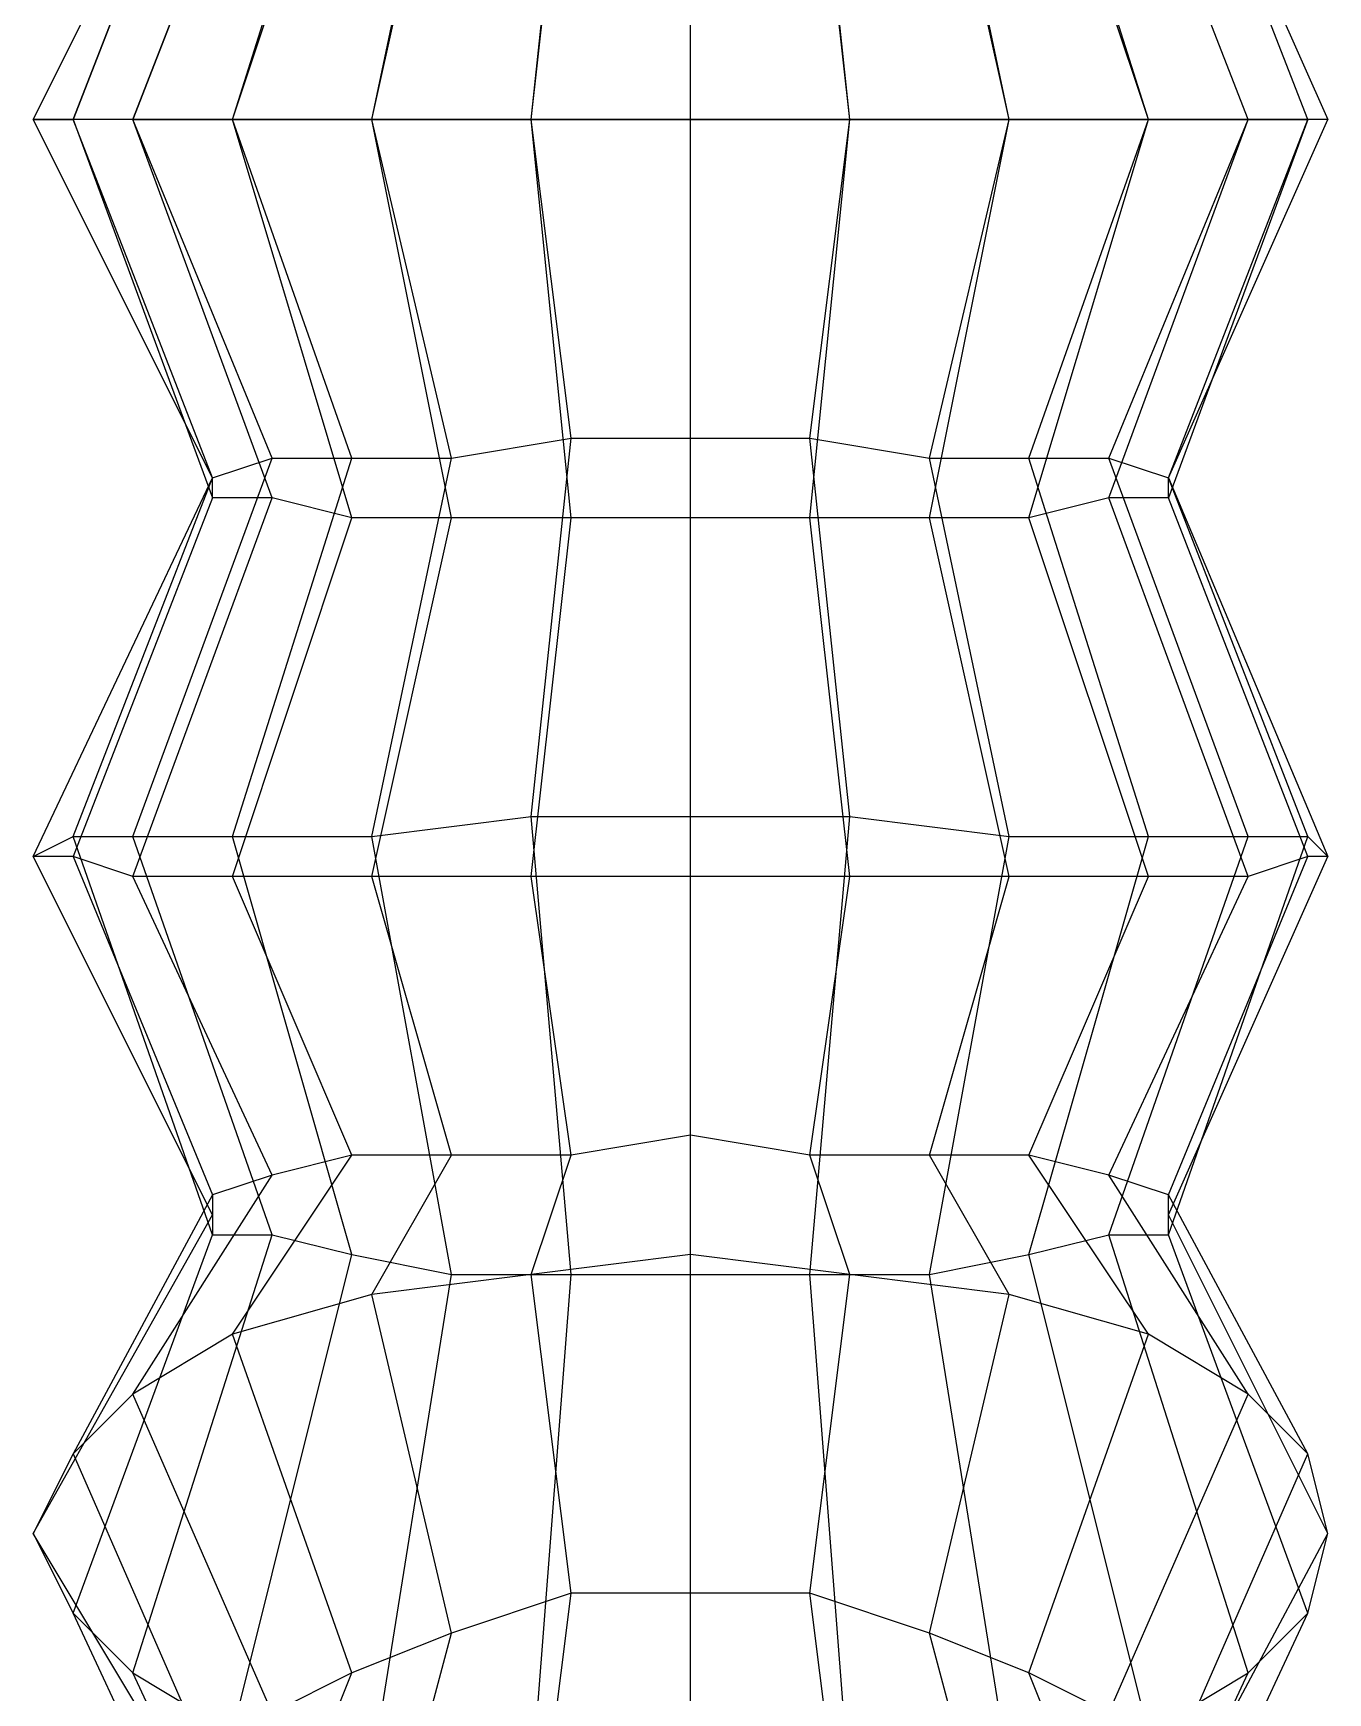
# Model space of a CAD drawing. Header units: metres. Extents: x 114 to 218, y 8 to 180.
# Drawn here: x 174.603 to 175.603, y 153.904 to 155.186 of the extents above; entities that cross this region are included whole.
import ezdxf

# ---------------------------------------------------------------- set-up
doc = ezdxf.new("R2010")
doc.units = ezdxf.units.M
doc.header["$MEASUREMENT"] = 0
doc.layers.add('M-SA2S-Flex', color=7, linetype='Continuous')

msp = doc.modelspace()

# ---------------------------------------------------------------- linework, layer by layer
at = {"layer": 'M-SA2S-Flex', "color": 5, "true_color": 0x0000ff}
for points in [[(174.8645, 155.1195), (174.7569, 155.1195), (174.8492, 155.4118)], [(174.9876, 155.1195), (174.8645, 155.1195), (174.9261, 155.4118)], [(175.1106, 155.1195), (174.9876, 155.1195), (175.0184, 155.4118)], [(175.2337, 155.1195), (175.1106, 155.1195), (175.1106, 155.4118)], [(175.3568, 155.1195), (175.2337, 155.1195), (175.2029, 155.4118)], [(175.4644, 155.1195), (175.3568, 155.1195), (175.2952, 155.4118)], [(175.5413, 155.1195), (175.4644, 155.1195), (175.3721, 155.4118)], [(174.7876, 155.3964), (174.68, 155.1195), (174.6338, 155.1195), (174.7415, 154.8273), (174.7415, 154.8427), (174.603, 155.1195), (174.6338, 155.1195), (174.7415, 155.3964)], [(174.603, 155.1195), (174.7415, 155.3964), (174.6338, 155.1195), (174.603, 155.1195)], [(174.68, 155.1195), (174.7569, 155.1195), (174.8492, 155.3964)], [(174.7569, 155.1195), (174.68, 155.1195), (174.7876, 155.3964)], [(174.7569, 155.1195), (174.8645, 155.1195), (174.9261, 155.3964)], [(174.8645, 155.1195), (174.9876, 155.1195), (175.0184, 155.3964)], [(174.9876, 155.1195), (175.1106, 155.1195), (175.1106, 155.3964)], [(175.1106, 155.1195), (175.2337, 155.1195), (175.2029, 155.3964)], [(175.2337, 155.1195), (175.3568, 155.1195), (175.2952, 155.3964)], [(175.3568, 155.1195), (175.4644, 155.1195), (175.3721, 155.3964)], [(175.4644, 155.1195), (175.5413, 155.1195), (175.4337, 155.3964)], [(175.5875, 155.1195), (175.5413, 155.1195), (175.4337, 155.3964)], [(175.5413, 155.1195), (175.5875, 155.1195), (175.4798, 155.3964), (175.6029, 155.1195), (175.5875, 155.1195)], [(175.6029, 155.1195), (175.5875, 155.1195), (175.4798, 155.3964)], [(174.7415, 154.8273), (174.6338, 154.5504), (174.603, 154.5504), (174.7415, 154.8427), (174.6338, 155.1195)], [(174.603, 155.1195), (174.603, 155.1195)], [(174.68, 155.1195), (174.6338, 155.1195)], [(174.6338, 155.1195), (174.6338, 155.1195)], [(174.6338, 155.1195), (174.6338, 155.1195)], [(174.7415, 154.8427), (174.7876, 154.858), (174.68, 155.1195)], [(174.8492, 154.8119), (174.7876, 154.8273), (174.68, 155.1195)], [(174.68, 155.1195), (174.68, 155.1195)], [(174.68, 155.1195), (174.68, 155.1195)], [(174.7876, 154.858), (174.8492, 154.858), (174.7569, 155.1195)], [(174.9261, 154.8119), (174.8492, 154.8119), (174.7569, 155.1195)], [(174.7569, 155.1195), (174.7569, 155.1195)], [(174.7569, 155.1195), (174.7569, 155.1195)], [(174.8492, 154.858), (174.9261, 154.858), (174.8645, 155.1195)], [(175.0184, 154.8119), (174.9261, 154.8119), (174.8645, 155.1195)], [(174.8645, 155.1195), (174.8645, 155.1195)], [(174.8645, 155.1195), (174.8645, 155.1195)], [(174.9261, 154.858), (175.0184, 154.8734), (174.9876, 155.1195)], [(175.1106, 154.8119), (175.0184, 154.8119), (174.9876, 155.1195)], [(174.9876, 155.1195), (174.9876, 155.1195)], [(174.9876, 155.1195), (174.9876, 155.1195)], [(175.0184, 154.8734), (175.1106, 154.8734), (175.1106, 155.1195)], [(175.1106, 154.8734), (175.2029, 154.8734), (175.2337, 155.1195)], [(175.2029, 154.8119), (175.1106, 154.8119), (175.1106, 155.1195)], [(175.1106, 155.1195), (175.1106, 155.1195)], [(175.1106, 155.1195), (175.1106, 155.1195)], [(175.2029, 154.8734), (175.2952, 154.858), (175.3568, 155.1195)], [(175.2952, 154.8119), (175.2029, 154.8119), (175.2337, 155.1195)], [(175.2337, 155.1195), (175.2337, 155.1195)], [(175.2337, 155.1195), (175.2337, 155.1195)], [(175.2952, 154.858), (175.3721, 154.858), (175.4644, 155.1195)], [(175.3721, 154.8119), (175.2952, 154.8119), (175.3568, 155.1195)], [(175.3568, 155.1195), (175.3568, 155.1195)], [(175.3568, 155.1195), (175.3568, 155.1195)], [(175.3721, 154.858), (175.4337, 154.858), (175.5413, 155.1195)], [(175.4337, 154.8273), (175.3721, 154.8119), (175.4644, 155.1195)], [(175.4337, 154.858), (175.4798, 154.8427), (175.5875, 155.1195)], [(175.4798, 154.8273), (175.4337, 154.8273), (175.5413, 155.1195)], [(175.4644, 155.1195), (175.4644, 155.1195)], [(175.4644, 155.1195), (175.4644, 155.1195)], [(175.5875, 155.1195), (175.4798, 154.8273), (175.4798, 154.8427), (175.6029, 155.1195)], [(175.5413, 155.1195), (175.5413, 155.1195)], [(175.5413, 155.1195), (175.5413, 155.1195)], [(175.5875, 155.1195), (175.5875, 155.1195)], [(175.5875, 155.1195), (175.5875, 155.1195)], [(175.6029, 155.1195), (175.6029, 155.1195)], [(174.8645, 154.5658), (174.9876, 154.5812), (175.0184, 154.8734)], [(174.9876, 154.5812), (175.1106, 154.5812), (175.1106, 154.8734)], [(175.0184, 154.8734), (175.0184, 154.8734)], [(175.1106, 154.5812), (175.2337, 154.5812), (175.2029, 154.8734)], [(175.1106, 154.8734), (175.1106, 154.8734)], [(175.2029, 154.8734), (175.2029, 154.8734)], [(174.6338, 154.5658), (174.68, 154.5658), (174.7876, 154.858)], [(174.68, 154.5658), (174.7569, 154.5658), (174.8492, 154.858)], [(174.7569, 154.5658), (174.8645, 154.5658), (174.9261, 154.858)], [(174.7876, 154.858), (174.7876, 154.858)], [(174.8492, 154.858), (174.8492, 154.858)], [(174.9261, 154.858), (174.9261, 154.858)], [(175.2337, 154.5812), (175.3568, 154.5658), (175.2952, 154.858)], [(175.2952, 154.858), (175.2952, 154.858)], [(175.3568, 154.5658), (175.4644, 154.5658), (175.3721, 154.858)], [(175.3721, 154.858), (175.3721, 154.858)], [(175.4644, 154.5658), (175.5413, 154.5658), (175.4337, 154.858)], [(175.4337, 154.858), (175.4337, 154.858)], [(174.6338, 154.5504), (174.7415, 154.2889), (174.7415, 154.2735), (174.603, 154.5504), (174.6338, 154.5658), (174.7415, 154.8427)], [(174.7415, 154.8427), (174.7415, 154.8427)], [(175.5413, 154.5658), (175.5875, 154.5658), (175.4798, 154.8427), (175.6029, 154.5504), (175.5875, 154.5658)], [(175.4798, 154.8427), (175.4798, 154.8427)], [(174.7569, 154.535), (174.68, 154.535), (174.7876, 154.8273)], [(174.7876, 154.8273), (174.7415, 154.8273)], [(174.7415, 154.8273), (174.7415, 154.8273)], [(174.7876, 154.8273), (174.7876, 154.8273)], [(175.5875, 154.5504), (175.5413, 154.535), (175.4337, 154.8273)], [(175.4337, 154.8273), (175.4337, 154.8273)], [(175.6029, 154.5504), (175.5875, 154.5504), (175.4798, 154.8273)], [(175.4798, 154.8273), (175.4798, 154.8273)], [(174.8645, 154.535), (174.7569, 154.535), (174.8492, 154.8119)], [(174.8492, 154.8119), (174.8492, 154.8119)], [(174.9876, 154.535), (174.8645, 154.535), (174.9261, 154.8119)], [(174.9261, 154.8119), (174.9261, 154.8119)], [(175.1106, 154.535), (174.9876, 154.535), (175.0184, 154.8119)], [(175.0184, 154.8119), (175.0184, 154.8119)], [(175.2337, 154.535), (175.1106, 154.535), (175.1106, 154.8119)], [(175.1106, 154.8119), (175.1106, 154.8119)], [(175.3568, 154.535), (175.2337, 154.535), (175.2029, 154.8119)], [(175.2029, 154.8119), (175.2029, 154.8119)], [(175.4644, 154.535), (175.3568, 154.535), (175.2952, 154.8119)], [(175.2952, 154.8119), (175.2952, 154.8119)], [(175.5413, 154.535), (175.4644, 154.535), (175.3721, 154.8119)], [(175.3721, 154.8119), (175.3721, 154.8119)], [(174.9261, 154.2274), (175.0184, 154.2274), (174.9876, 154.5812)], [(174.9876, 154.5812), (174.9876, 154.5812)], [(175.0184, 154.2274), (175.1106, 154.2274), (175.1106, 154.5812)], [(175.1106, 154.2274), (175.2029, 154.2274), (175.2337, 154.5812)], [(175.1106, 154.5812), (175.1106, 154.5812)], [(175.2337, 154.5812), (175.2337, 154.5812)], [(174.7415, 154.2889), (174.6338, 154.089), (174.603, 154.0274), (174.7415, 154.2735), (174.7415, 154.2582), (174.6338, 154.5658)], [(174.6338, 154.5658), (174.6338, 154.5658)], [(174.7415, 154.2582), (174.7876, 154.2582), (174.68, 154.5658)], [(174.68, 154.5658), (174.68, 154.5658)], [(174.7876, 154.2582), (174.8492, 154.2428), (174.7569, 154.5658)], [(174.7569, 154.5658), (174.7569, 154.5658)], [(174.8492, 154.2428), (174.9261, 154.2274), (174.8645, 154.5658)], [(174.8645, 154.5658), (174.8645, 154.5658)], [(175.2029, 154.2274), (175.2952, 154.2274), (175.3568, 154.5658)], [(175.2952, 154.2274), (175.3721, 154.2428), (175.4644, 154.5658)], [(175.3568, 154.5658), (175.3568, 154.5658)], [(175.3721, 154.2428), (175.4337, 154.2582), (175.5413, 154.5658)], [(175.4337, 154.2582), (175.4798, 154.2582), (175.5875, 154.5658)], [(175.4644, 154.5658), (175.4644, 154.5658)], [(175.5413, 154.5658), (175.5413, 154.5658)], [(175.5875, 154.5658), (175.5875, 154.5658)], [(174.603, 154.5504), (174.603, 154.5504)], [(174.68, 154.535), (174.6338, 154.5504)], [(174.6338, 154.5504), (174.6338, 154.5504)], [(175.4798, 154.2582), (175.4798, 154.2735), (175.6029, 154.5504)], [(175.4798, 154.2735), (175.4798, 154.2889), (175.5875, 154.5504)], [(175.5875, 154.5504), (175.5875, 154.5504)], [(175.6029, 154.5504), (175.6029, 154.5504)], [(174.8492, 154.3197), (174.7876, 154.3043), (174.68, 154.535)], [(174.68, 154.535), (174.68, 154.535)], [(174.9261, 154.3197), (174.8492, 154.3197), (174.7569, 154.535)], [(174.7569, 154.535), (174.7569, 154.535)], [(175.0184, 154.3197), (174.9261, 154.3197), (174.8645, 154.535)], [(174.8645, 154.535), (174.8645, 154.535)], [(175.1106, 154.3351), (175.0184, 154.3197), (174.9876, 154.535)], [(174.9876, 154.535), (174.9876, 154.535)], [(175.2029, 154.3197), (175.1106, 154.3351), (175.1106, 154.535)], [(175.1106, 154.535), (175.1106, 154.535)], [(175.2952, 154.3197), (175.2029, 154.3197), (175.2337, 154.535)], [(175.2337, 154.535), (175.2337, 154.535)], [(175.3721, 154.3197), (175.2952, 154.3197), (175.3568, 154.535)], [(175.3568, 154.535), (175.3568, 154.535)], [(175.4337, 154.3043), (175.3721, 154.3197), (175.4644, 154.535)], [(175.4798, 154.2889), (175.4337, 154.3043), (175.5413, 154.535)], [(175.4644, 154.535), (175.4644, 154.535)], [(175.5413, 154.535), (175.5413, 154.535)], [(175.2337, 154.2274), (175.1106, 154.2428), (175.1106, 154.3351)], [(175.1106, 154.3351), (175.1106, 154.3351)], [(174.8645, 154.212), (174.7569, 154.1813), (174.8492, 154.3197)], [(174.8492, 154.3197), (174.8492, 154.3197)], [(174.9876, 154.2274), (174.8645, 154.212), (174.9261, 154.3197)], [(174.9261, 154.3197), (174.9261, 154.3197)], [(175.1106, 154.2428), (174.9876, 154.2274), (175.0184, 154.3197)], [(175.0184, 154.3197), (175.0184, 154.3197)], [(175.3568, 154.212), (175.2337, 154.2274), (175.2029, 154.3197)], [(175.2029, 154.3197), (175.2029, 154.3197)], [(175.4644, 154.1813), (175.3568, 154.212), (175.2952, 154.3197)], [(175.2952, 154.3197), (175.2952, 154.3197)], [(175.5413, 154.1351), (175.4644, 154.1813), (175.3721, 154.3197)], [(175.3721, 154.3197), (175.3721, 154.3197)], [(174.7569, 154.1813), (174.68, 154.1351), (174.7876, 154.3043)], [(174.7876, 154.3043), (174.7415, 154.2889)], [(174.7876, 154.3043), (174.7876, 154.3043)], [(175.5875, 154.089), (175.5413, 154.1351), (175.4337, 154.3043)], [(175.4337, 154.3043), (175.4337, 154.3043)], [(174.7415, 154.2889), (174.7415, 154.2889)], [(175.6029, 154.0274), (175.5875, 154.089), (175.4798, 154.2889)], [(175.4798, 154.2889), (175.4798, 154.2889)], [(174.7415, 154.2735), (174.7415, 154.2735)], [(175.5875, 153.9659), (175.6029, 154.0274), (175.4798, 154.2735)], [(175.4798, 154.2735), (175.4798, 154.2735)], [(174.6338, 154.089), (174.7415, 153.8429), (174.7415, 153.7967), (174.603, 154.0274), (174.6338, 153.9659), (174.7415, 154.2582)], [(174.6338, 153.9659), (174.68, 153.9198), (174.7876, 154.2582)], [(174.7415, 154.2582), (174.7415, 154.2582)], [(174.7876, 154.2582), (174.7876, 154.2582)], [(175.4644, 153.8736), (175.5413, 153.9198), (175.4337, 154.2582)], [(175.4337, 154.2582), (175.4337, 154.2582)], [(175.5413, 153.9198), (175.5875, 153.9659), (175.4798, 154.2582)], [(175.4798, 154.2582), (175.4798, 154.2582)], [(174.68, 153.9198), (174.7569, 153.8736), (174.8492, 154.2428)], [(174.8492, 154.2428), (174.8492, 154.2428)], [(175.2029, 153.9813), (175.1106, 153.9813), (175.1106, 154.2428)], [(175.1106, 154.2428), (175.1106, 154.2428)], [(175.3568, 153.8429), (175.4644, 153.8736), (175.3721, 154.2428)], [(175.3721, 154.2428), (175.3721, 154.2428)], [(174.7569, 153.8736), (174.8645, 153.8429), (174.9261, 154.2274)], [(174.8645, 153.8429), (174.9876, 153.8275), (175.0184, 154.2274)], [(174.9261, 154.2274), (174.9261, 154.2274)], [(175.1106, 153.9813), (175.0184, 153.9813), (174.9876, 154.2274)], [(174.9876, 153.8275), (175.1106, 153.8121), (175.1106, 154.2274)], [(174.9876, 154.2274), (174.9876, 154.2274)], [(175.0184, 154.2274), (175.0184, 154.2274)], [(175.1106, 153.8121), (175.2337, 153.8275), (175.2029, 154.2274)], [(175.1106, 154.2274), (175.1106, 154.2274)], [(175.2952, 153.9505), (175.2029, 153.9813), (175.2337, 154.2274)], [(175.2029, 154.2274), (175.2029, 154.2274)], [(175.2337, 153.8275), (175.3568, 153.8429), (175.2952, 154.2274)], [(175.2337, 154.2274), (175.2337, 154.2274)], [(175.2952, 154.2274), (175.2952, 154.2274)], [(175.0184, 153.9813), (174.9261, 153.9505), (174.8645, 154.212)], [(174.8645, 154.212), (174.8645, 154.212)], [(175.3721, 153.9198), (175.2952, 153.9505), (175.3568, 154.212)], [(175.3568, 154.212), (175.3568, 154.212)], [(174.9261, 153.9505), (174.8492, 153.9198), (174.7569, 154.1813)], [(174.7569, 154.1813), (174.7569, 154.1813)], [(175.4337, 153.889), (175.3721, 153.9198), (175.4644, 154.1813)], [(175.4644, 154.1813), (175.4644, 154.1813)], [(174.68, 154.1351), (174.6338, 154.089)], [(174.8492, 153.9198), (174.7876, 153.889), (174.68, 154.1351)], [(174.68, 154.1351), (174.68, 154.1351)], [(175.4798, 153.8429), (175.4337, 153.889), (175.5413, 154.1351)], [(175.5413, 154.1351), (175.5413, 154.1351)], [(174.6338, 154.089), (174.6338, 154.089)], [(175.4798, 153.7967), (175.4798, 153.8429), (175.5875, 154.089)], [(175.5875, 154.089), (175.5875, 154.089)], [(174.603, 154.0274), (174.603, 154.0274)], [(175.4798, 153.7352), (175.4798, 153.7967), (175.6029, 154.0274)], [(175.6029, 154.0274), (175.6029, 154.0274)], [(175.1106, 153.7506), (174.9876, 153.7352), (175.0184, 153.9813)], [(175.0184, 153.9813), (175.0184, 153.9813)], [(175.2337, 153.7352), (175.1106, 153.7506), (175.1106, 153.9813)], [(175.1106, 153.9813), (175.1106, 153.9813)], [(175.3568, 153.7198), (175.2337, 153.7352), (175.2029, 153.9813)], [(175.2029, 153.9813), (175.2029, 153.9813)], [(174.7415, 153.8429), (174.6338, 153.5967), (174.603, 153.5352), (174.7415, 153.7967), (174.7415, 153.7352), (174.6338, 153.9659)], [(174.6338, 153.9659), (174.6338, 153.9659)], [(175.4337, 153.689), (175.4798, 153.7352), (175.5875, 153.9659)], [(175.5875, 153.9659), (175.5875, 153.9659)], [(174.9876, 153.7352), (174.8645, 153.7198), (174.9261, 153.9505)], [(174.9261, 153.9505), (174.9261, 153.9505)], [(175.4644, 153.689), (175.3568, 153.7198), (175.2952, 153.9505)], [(175.2952, 153.9505), (175.2952, 153.9505)], [(174.7415, 153.7352), (174.7876, 153.689), (174.68, 153.9198)], [(174.68, 153.9198), (174.68, 153.9198)], [(174.8645, 153.7198), (174.7569, 153.689), (174.8492, 153.9198)], [(174.8492, 153.9198), (174.8492, 153.9198)], [(175.5413, 153.6429), (175.4644, 153.689), (175.3721, 153.9198)], [(175.3721, 153.6583), (175.4337, 153.689), (175.5413, 153.9198)], [(175.3721, 153.9198), (175.3721, 153.9198)], [(175.5413, 153.9198), (175.5413, 153.9198)]]:
    msp.add_lwpolyline(points, dxfattribs=at)

doc.saveas('drawing.dxf')
